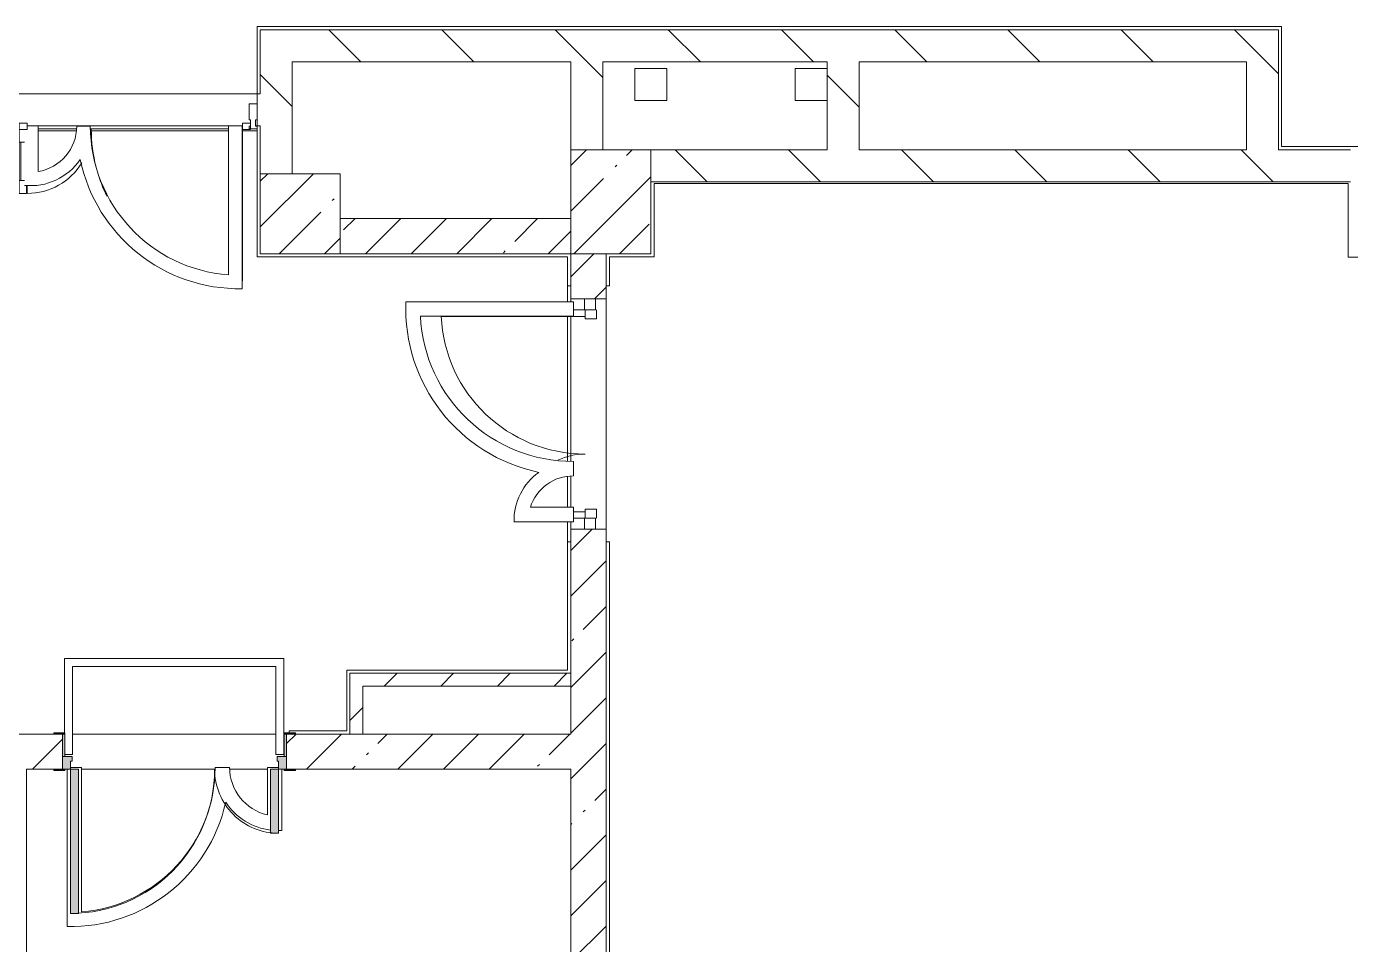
# Model space of a CAD drawing. Header units: millimetres. Extents: x 957 to 217451, y -8553 to 29000.
# Drawn here: x 162521 to 170791, y 6585 to 12320 of the extents above; entities that cross this region are included whole.
import ezdxf

# ---------------------------------------------------------------- set-up
doc = ezdxf.new("R2010")
doc.units = ezdxf.units.MM
for name, color, linetype, lineweight, true_color in [('A-DETL-GENF-5', 7, 'Continuous', 5, 0xaaaaaa), ('A-DOOR-3', 7, 'Continuous', 5, 0xaaaaaa), ('A-DOOR-4', 7, 'Continuous', 5, 0xe2e2e2), ('A-DOOR-FRAM-3', 7, 'Continuous', 5, 0xe2e2e2), ('A-DOOR-FRAM-4', 7, 'Continuous', 5, 0xaaaaaa), ('A-FLOR-2', 7, 'Continuous', 5, 0xaaaaaa)]:
    doc.layers.add(name, color=color, linetype=linetype, lineweight=lineweight, true_color=true_color)
for name, color, linetype, lineweight in [('A-GLAZ-CWMG-2', 7, 'Continuous', 5), ('A-WALL', 7, 'Continuous', 9), ('I-WALL-2', 7, 'Continuous', 5), ('S-COLS-2', 7, 'Continuous', 5), ('S-STRS-2', 7, 'Continuous', 5)]:
    doc.layers.add(name, color=color, linetype=linetype, lineweight=lineweight)
pattern_1 = [(45, (90440.88, 0), (-285.1231, 285.1231), []), (45, (90726, 0), (-285.1231, 285.1231), [504.031, -100.806, 16.764, -84.042])]
pattern_2 = [(135, (90440.9, 0), (-353.5534, -353.5534), [])]
pattern_3 = [(45, (90440.88, 0), (-176.7767, 176.7767), [])]

# ---------------------------------------------------------------- blocks, each defined once
blk = doc.blocks.new('BSC_Колонна _Прямоугольная - 650х500-23287315-3_2_1_птичка')
at = {"layer": 'S-COLS-2'}
h = blk.add_hatch(dxfattribs=at)
h.set_pattern_fill('FP_76', color=256, style=0, pattern_type=2)
h.set_pattern_definition([(135, (11225, -75730), (-285.1231, -285.1231), []), (135, (11225, -75444.88), (-285.1231, -285.1231), [504.031, -100.806, 16.764, -84.042])])
h.paths.add_polyline_path([(325, 109.2), (325, 250), (-325, 250), (-325, -250), (325, -250), (325, -9)])
for p, q in [((325, 250), (-325, 250)), ((-325, 250), (-325, -250)), ((325, -250), (325, 250)), ((-325, -250), (325, -250))]:
    blk.add_line(p, q, dxfattribs=at)
blk = doc.blocks.new('BSC_Колонна _Прямоугольная - 500х500-V199-3_2_1_птичка')
at = {"layer": 'S-COLS-2'}
h = blk.add_hatch(dxfattribs=at)
h.set_pattern_fill('FP_77', color=256, style=0, pattern_type=2)
h.set_pattern_definition([(45, (-73790, -11150), (-285.1231, 285.1231), []), (45, (-73504.88, -11150), (-285.1231, 285.1231), [504.031, -100.806, 16.764, -84.042])])
h.paths.add_polyline_path([(250, -250), (250, 250), (-250, 250), (-250, -250), (-141.4, -250)])
for p, q in [((250, 250), (-250, 250)), ((-250, 250), (-250, -250)), ((250, -250), (250, 250)), ((-250, -250), (250, -250))]:
    blk.add_line(p, q, dxfattribs=at)
blk = doc.blocks.new('110_Дверь_СКБ_2Ст - Д-1 Лестничная клетка EIS60-24319353-3_2_1_птичка')
at = {"layer": 'A-DOOR-4'}
for points in [[(612.5, 1010), (612.5, 110), (662.5, 110), (662.5, 1010)], [(-587.5, 510), (-637.5, 510), (-637.5, 110), (-587.5, 110), (-587.5, 492.5)], [(697.5, 30), (700.6, -110), (712.5, -106.2), (712.5, 30), (700.6, 30)]]:
    blk.add_hatch(color=256, dxfattribs=at).paths.add_polyline_path(points)
h = blk.add_hatch(color=256, dxfattribs=at)
h.paths.add_polyline_path([(-653.5, 110), (-687.5, 107.7), (-687.5, 30), (-627.5, 30), (-631.1, 60), (-637.5, 60), (-637.5, 110)])
h.paths.add_polyline_path([(712.5, 110), (662.5, 110), (662.5, 60), (652.5, 60), (652.5, 30), (712.5, 30), (712.5, 98.1)])
at = {"layer": 'A-DOOR-FRAM-3'}
for points in [[(-672.5, 118), (-742.5, 118), (-742.5, 110), (-672.5, 110)], [(697.5, 118), (697.5, 110), (767.5, 110), (767.5, 118), (712.5, 118)], [(-672.5, 30), (-687.5, 30), (-683.6, -110), (-672.5, -110), (-672.5, 18.1)], [(-687.5, -110), (-742.5, -110), (-742.5, -118), (-672.5, -118), (-672.5, -110), (-683.6, -110)], [(737.5, -110), (697.5, -110.6), (701.5, -118), (767.5, -118), (767.5, -110)]]:
    blk.add_hatch(color=256, dxfattribs=at).paths.add_polyline_path(points)
at = {"layer": 'A-DOOR-3'}
for p, q in [((662.5, 1010), (612.5, 1010)), ((612.5, 1010), (612.5, 110)), ((662.5, 110), (662.5, 1010)), ((-637.5, 510), (-637.5, 110)), ((-587.5, 510), (-637.5, 510)), ((-587.5, 110), (-587.5, 510)), ((-637.5, 110), (-587.5, 110)), ((612.5, 110), (662.5, 110))]:
    blk.add_line(p, q, dxfattribs=at)
for centre, radius, start, end in [((662.5, 110), 900, 90, 180), ((-637.5, 110), 400, 360, 90)]:
    blk.add_arc(centre, radius, start, end, dxfattribs=at)
at = {"layer": 'A-DOOR-FRAM-4'}
for p, q in [((-672.5, 118), (-742.5, 118)), ((-742.5, 118), (-742.5, 110)), ((-742.5, 110), (-672.5, 110)), ((-637.5, 110), (-687.5, 110)), ((-687.5, 110), (-687.5, 30)), ((-672.5, 110), (-672.5, 118)), ((-637.5, 60), (-637.5, 110)), ((662.5, 110), (662.5, 60)), ((712.5, 110), (662.5, 110)), ((767.5, 118), (697.5, 118)), ((697.5, 118), (697.5, 110)), ((697.5, 110), (767.5, 110)), ((712.5, 30), (712.5, 110)), ((767.5, 110), (767.5, 118)), ((-687.5, 30), (-627.5, 30)), ((-672.5, 30), (-687.5, 30)), ((-687.5, 30), (-687.5, -110)), ((-672.5, -110), (-672.5, 30)), ((-627.5, 60), (-637.5, 60)), ((-627.5, 30), (-627.5, 60)), ((662.5, 60), (652.5, 60)), ((652.5, 60), (652.5, 30)), ((652.5, 30), (712.5, 30)), ((712.5, 30), (697.5, 30)), ((697.5, 30), (697.5, -110)), ((712.5, -110), (712.5, 30)), ((-672.5, -110), (-742.5, -110)), ((-742.5, -110), (-742.5, -118)), ((-742.5, -118), (-672.5, -118)), ((-687.5, -110), (-672.5, -110)), ((-672.5, -118), (-672.5, -110)), ((697.5, -110), (712.5, -110)), ((767.5, -110), (697.5, -110)), ((697.5, -110), (697.5, -118)), ((697.5, -118), (767.5, -118)), ((767.5, -118), (767.5, -110))]:
    blk.add_line(p, q, dxfattribs=at)
blk = doc.blocks.new('Прямоугольный импост - 50 x 70 мм-32306832-3_2_1_птичка')
at = {"layer": 'A-GLAZ-CWMG-2'}
for p, q in [((-70, 35), (0, 35)), ((-70, -35), (-70, 35)), ((0, 35), (0, -35)), ((0, -35), (-70, -35))]:
    blk.add_line(p, q, dxfattribs=at)
blk = doc.blocks.new('Дверь_Витражная_остекление_ - ДВН_ДАО_Главный вход_1200 в свету Д-22 _п_-32306833-3_2_1_птичка')
at = {"layer": 'A-DETL-GENF-5'}
for p, q in [((-650, 40), (-595, 40)), ((-595, 40), (-595, -30)), ((650, 40), (595, 40)), ((595, 40), (595, -30)), ((-610, -30), (-650, -30)), ((-595, -30), (-650, -30)), ((-650, -35), (-650, -103)), ((-610, -930), (-610, -30)), ((595, -30), (650, -30)), ((610, -30), (610, -103)), ((650, -30), (610, -30)), ((650, -103), (650, -35))]:
    blk.add_line(p, q, dxfattribs=at)
at = {"layer": 'A-DOOR-3'}
for p, q in [((-650, -103), (-650, -35)), ((650, -103), (650, -35))]:
    blk.add_line(p, q, dxfattribs=at)
for centre, radius, start, end in [((-650, -30), 900, 272.47677, 0), ((650, -30), 400, 180, 205.34539)]:
    blk.add_arc(centre, radius, start, end, dxfattribs=at)
blk = doc.blocks.new('Прямоугольный импост - 50 x 70 мм-32306835-3_2_1_птичка')
at = {"layer": 'A-GLAZ-CWMG-2'}
for p, q in [((0, 35), (-70, 35)), ((-70, 35), (-70, -35)), ((0, -35), (0, 35)), ((-70, -35), (0, -35))]:
    blk.add_line(p, q, dxfattribs=at)
blk = doc.blocks.new('Дверь_Витражная_остекление_ - В-18-32468702-3_2_1_птичка')
at = {"layer": 'A-DETL-GENF-5'}
for p, q in [((-672.5, 965), (-672.5, 20)), ((-672.5, 965), (-672.5, 20)), ((722.5, 420), (677.5, 420)), ((677.5, 420), (677.5, 369.7)), ((722.5, 420), (677.5, 420)), ((677.5, 420), (677.5, 369.7)), ((722.5, 420), (722.5, 20)), ((722.5, 20), (722.5, 420)), ((722.5, 340), (689.5, 340)), ((712.5, 340), (712.5, 100)), ((722.5, 100), (689.5, 100))]:
    blk.add_line(p, q, dxfattribs=at)
at = {"layer": 'A-DOOR-3'}
for p, q in [((-672.5, 965), (-672.5, 20)), ((672.5, 420), (672.5, 369.8)), ((-672.5, 20), (-722.5, 20)), ((-722.5, 20), (-722.5, -20)), ((-672.5, -20), (-672.5, 20)), ((722.5, 20), (672.5, 20)), ((672.5, 20), (672.5, -20)), ((722.5, -20), (722.5, 20)), ((-722.5, -20), (-672.5, -20)), ((672.5, -20), (722.5, -20))]:
    blk.add_line(p, q, dxfattribs=at)
for centre, radius, start, end in [((-672.5, 20), 945, 15.85424, 26.17307), ((672.5, 20), 400, 90, 148.53811), ((-672.5, 20), 945, 360, 14.43128), ((672.5, 20), 400, 177.03782, 180)]:
    blk.add_arc(centre, radius, start, end, dxfattribs=at)
blk = doc.blocks.new('Прямоугольный импост - Импост структурный с накладкой - 160мм Темный-33326242-3_2_1_птичка')
at = {"layer": 'A-GLAZ-CWMG-2'}
for p, q in [((0, 140), (-50, 140)), ((-50, 140), (-50, 40)), ((0, 40), (0, 140)), ((-50, 40), (-40, 40)), ((-40, 0), (-50, 0)), ((-50, 0), (-50, -17)), ((-40, 40), (-40, 0)), ((-10, 0), (-10, 40)), ((-10, 40), (0, 40)), ((0, 0), (-10, 0)), ((0, -17), (0, 0)), ((-50, -17), (0, -17))]:
    blk.add_line(p, q, dxfattribs=at)

msp = doc.modelspace()

# ---------------------------------------------------------------- hatches: boundary and pattern name
at = {"layer": 'I-WALL-2'}
h = msp.add_hatch(dxfattribs=at)
h.set_pattern_fill('FP_61', color=256, style=0, pattern_type=2)
h.set_pattern_definition(pattern_2)
h.paths.add_polyline_path([(166886.1, 12100), (170140.9, 12100), (170140.9, 12300), (163980.9, 12300), (163980.9, 12100), (166497, 12100)])
h = msp.add_hatch(dxfattribs=at)
h.set_pattern_fill('FP_61', color=256, style=0, pattern_type=2)
h.set_pattern_definition(pattern_2)
h.paths.add_polyline_path([(170140.9, 11550), (170340.9, 11550), (170340.9, 12300), (170140.9, 12300), (170140.9, 11550.1)])
h = msp.add_hatch(dxfattribs=at)
h.set_pattern_fill('FP_61', color=256, style=0, pattern_type=2)
h.set_pattern_definition(pattern_2)
h.paths.add_polyline_path([(164180.9, 11400), (164180.9, 12100), (163980.9, 12100), (163980.9, 11400), (164089.4, 11400)])
h = msp.add_hatch(dxfattribs=at)
h.set_pattern_fill('FP_61', color=256, style=0, pattern_type=2)
h.set_pattern_definition(pattern_2)
h.paths.add_polyline_path([(165953.9, 11550), (166120.9, 11550), (166120.9, 12100), (165920.9, 12100), (165920.9, 11550)])
h = msp.add_hatch(dxfattribs=at)
h.set_pattern_fill('FP_61', color=256, style=0, pattern_type=2)
h.set_pattern_definition(pattern_2)
h.paths.add_polyline_path([(167721.4, 11550), (167721.4, 12100), (167521.4, 12100), (167521.4, 11550)])
h = msp.add_hatch(dxfattribs=at)
h.set_pattern_fill('FP_61', color=256, style=0, pattern_type=2)
h.set_pattern_definition(pattern_2)
h.paths.add_polyline_path([(160730.9, 11700), (160750.9, 11700), (160750.9, 11900), (160674.9, 11900), (160674.9, 11700)])
h.paths.add_polyline_path([(159110.9, 11700), (159194.9, 11700), (159194.9, 11900), (159090.9, 11900), (159090.9, 11700)])
h.paths.add_polyline_path([(161250.9, 11700), (161270.9, 11700), (161270.9, 11900), (161250.9, 11900), (161250.9, 11737)])
h.paths.add_polyline_path([(163980.9, 11700), (163980.9, 11900), (163960.9, 11900), (163960.9, 11700)])
h = msp.add_hatch(dxfattribs=at)
h.set_pattern_fill('FP_61', color=256, style=0, pattern_type=2)
h.set_pattern_definition(pattern_2)
h.paths.add_polyline_path([(170359.9, 11350), (170790.9, 11350), (170790.9, 11550), (166420.9, 11550), (166420.9, 11350), (169682.7, 11350)])
h = msp.add_hatch(dxfattribs=at)
h.set_pattern_fill('FP_57', color=256, style=0, pattern_type=2)
h.set_pattern_definition(pattern_1)
h.paths.add_polyline_path([(165450.7, 10900), (165920.9, 10900), (165920.9, 11120), (164480.9, 11120), (164480.9, 10900), (164520.9, 10900)])
h = msp.add_hatch(dxfattribs=at)
h.set_pattern_fill('FP_57', color=256, style=0, pattern_type=2)
h.set_pattern_definition(pattern_1)
h.paths.add_polyline_path([(165920.9, 7900), (166140.9, 7900), (166140.9, 9179), (165920.9, 9179), (165920.9, 8200)])
h.paths.add_polyline_path([(165937.9, 10619), (166140.9, 10619), (166140.9, 10900), (165920.9, 10900), (165920.9, 10619)])
h = msp.add_hatch(dxfattribs=at)
h.set_pattern_fill('FP_62', color=256, style=0, pattern_type=2)
h.set_pattern_definition(pattern_3)
h.paths.add_polyline_path([(164540.9, 7900), (164620.9, 7900), (164620.9, 8280), (164540.9, 8280), (164540.9, 7913.5)])
h = msp.add_hatch(dxfattribs=at)
h.set_pattern_fill('FP_62', color=256, style=0, pattern_type=2)
h.set_pattern_definition(pattern_3)
h.paths.add_polyline_path([(165920.9, 8200), (165920.9, 8280), (164620.9, 8280), (164620.9, 8200), (165900.9, 8200)])
h = msp.add_hatch(dxfattribs=at)
h.set_pattern_fill('FP_57', color=256, style=0, pattern_type=2)
h.set_pattern_definition(pattern_1)
h.paths.add_polyline_path([(162690.9, 7680), (162745.9, 7680), (162745.9, 7900), (162300.9, 7900), (162300.9, 7680), (162520.9, 7680)])
h.paths.add_polyline_path([(164145.9, 7680), (165920.9, 7680), (165920.9, 7900), (164145.9, 7900), (164145.9, 7682.3)])
h = msp.add_hatch(dxfattribs=at)
h.set_pattern_fill('FP_57', color=256, style=0, pattern_type=2)
h.set_pattern_definition(pattern_1)
h.paths.add_polyline_path([(165953.9, 120), (166140.9, 120), (166140.9, 350), (165920.9, 350), (165920.9, 120)])
h.paths.add_polyline_path([(166140.9, 1150), (166140.9, 3550), (165920.9, 3550), (165920.9, 1150), (165953.9, 1150)])
h.paths.add_polyline_path([(166140.9, 4050), (166140.9, 7900), (165920.9, 7900), (165920.9, 4050), (166104, 4050)])

# ---------------------------------------------------------------- linework, layer by layer
at = {"layer": 'A-FLOR-2'}
for p, q in [((163960.9, 11900), (163960.9, 12320)), ((163960.9, 12320), (170359.9, 12320)), ((170359.9, 12320), (170359.9, 11570)), ((166321.4, 12057), (166521.4, 12057)), ((166321.4, 11857), (166321.4, 12057)), ((166521.4, 12057), (166521.4, 11857)), ((167321.4, 12057), (167521.4, 12057)), ((167321.4, 11857), (167321.4, 12057)), ((166521.4, 11857), (166321.4, 11857)), ((167521.4, 11857), (167321.4, 11857)), ((162593.6, 11700), (162525.9, 11700)), ((162593.6, 11413.8), (162593.6, 11700)), ((162833.1, 11680), (162593.6, 11680)), ((162593.6, 11669), (162832, 11669)), ((162919.5, 11697.2), (162834.8, 11697.2)), ((163783.2, 11680), (162920.5, 11680)), ((162921.2, 11669), (163783.2, 11669)), ((163867.9, 11700), (163783.2, 11700)), ((163783.2, 11700), (163783.2, 10768.9)), ((163867.9, 10681.9), (163867.9, 11700)), ((163867.9, 11669), (163960.9, 11669)), ((163960.9, 10880), (163960.9, 11680)), ((163960.9, 11669), (163960.9, 11680)), ((170359.9, 11570), (173991.3, 11570)), ((170776.9, 11340), (166441.9, 11340)), ((166441.9, 11340), (166441.9, 10880)), ((170776.9, 10879), (170776.9, 11340)), ((165900.9, 10880), (163960.9, 10880)), ((165900.9, 10880), (165900.9, 10600.7)), ((166441.9, 10880), (166161.9, 10880)), ((166161.9, 10880), (166161.9, 10700)), ((174900.9, 10879), (170776.9, 10879)), ((165920.9, 10700), (165900.9, 10700)), ((166161.9, 10700), (166140.9, 10700)), ((165937.9, 10600.7), (164890.8, 10600.7)), ((165937.9, 10510.7), (165937.9, 10600.7)), ((164981, 10510.7), (165937.9, 10510.7)), ((165900.9, 9604.5), (165900.9, 10510.7)), ((165937.9, 9512.6), (165937.9, 9602.6)), ((165900.9, 9316.6), (165900.9, 9509.1)), ((165937.9, 9316.6), (165668.5, 9316.6)), ((165937.9, 9226.6), (165937.9, 9316.6)), ((165565.9, 9226.6), (165937.9, 9226.6)), ((165900.9, 9226.6), (165900.9, 8300)), ((165900.9, 9100), (165920.9, 9100)), ((166140.9, 9100), (166161.9, 9100)), ((166161.9, 9100), (166161.9, 4070)), ((164127.8, 8371.9), (162757.8, 8371.9)), ((162757.8, 8371.9), (162757.8, 7908)), ((164127.8, 7771.9), (164127.8, 8371.9)), ((162807.8, 7771.9), (162807.8, 8321.9)), ((162807.8, 8321.9), (164077.8, 8321.9)), ((164077.8, 8321.9), (164077.8, 7771.9)), ((164520.9, 7920), (164520.9, 8300)), ((164520.9, 8300), (165900.9, 8300)), ((164160.9, 7908), (164160.9, 7920)), ((164160.9, 7920), (164520.9, 7920)), ((162760.9, 7771.9), (162807.8, 7771.9)), ((162864.4, 7691.9), (162795.9, 7691.9)), ((162864.4, 6789.7), (162864.4, 7691.9)), ((163789.4, 7691.9), (163699.4, 7691.9)), ((164095.9, 7691.9), (164025.5, 7691.9)), ((164025.5, 7691.9), (164025.5, 7394.8)), ((164077.8, 7771.9), (164127.8, 7771.9)), ((162774.4, 7680), (162774.4, 6697.1)), ((162864.4, 7680), (163698.7, 7680)), ((163790.5, 7680), (164025.5, 7680)), ((164115.5, 7297.5), (164115.5, 7680))]:
    msp.add_line(p, q, dxfattribs=at)
for centre, radius, start, end in [((162547.8, 11697.2), 287, 279.17366, 0), ((163850.3, 11697.2), 930.7, 180, 265.86869), ((162547.8, 11697.2), 371.7, 263.98747, 326.07537), ((163850.3, 11697.2), 1015.4, 191.7891, 270.99569), ((165934.9, 10557.6), 1045, 177.63591, 258.21594), ((165934.9, 10557.6), 955, 182.81459, 270.17999), ((165934.9, 9233.6), 369, 125.33508, 181.08444), ((165934.9, 9233.6), 279, 89.3839, 162.68951), ((162794.4, 7691.9), 905, 274.43687, 360), ((164094.4, 7691.9), 305, 180, 256.9573), ((162794.4, 7691.9), 995, 268.8489, 347.32946), ((164094.4, 7691.9), 395, 213.54048, 262.94436), ((164094.4, 7691.9), 395, 270.21425, 273.07201)]:
    msp.add_arc(centre, radius, start, end, dxfattribs=at)
at = {"layer": 'A-WALL'}
for p, q in [((165920.9, 8200), (165920.9, 8280)), ((164540.9, 7900), (164620.9, 7900))]:
    msp.add_line(p, q, dxfattribs=at)
at = {"layer": 'I-WALL-2'}
for p, q in [((170340.9, 12300), (163980.9, 12300)), ((163980.9, 12300), (163980.9, 11900)), ((170340.9, 11550), (170340.9, 12300)), ((164180.9, 12100), (165920.9, 12100)), ((164180.9, 11400), (164180.9, 12100)), ((165920.9, 12100), (165920.9, 11550)), ((166120.9, 11550), (166120.9, 12100)), ((166120.9, 12100), (167521.4, 12100)), ((167521.4, 12100), (167521.4, 11550)), ((167721.4, 12100), (170140.9, 12100)), ((167721.4, 11550), (167721.4, 12100)), ((170140.9, 12100), (170140.9, 11550)), ((161250.9, 11900), (163980.9, 11900)), ((163960.9, 11900), (163960.9, 11700)), ((163783.2, 11700), (162593.6, 11700)), ((163950.9, 11700), (163980.9, 11700)), ((163980.9, 11700), (163980.9, 11400)), ((167521.4, 11550), (166420.9, 11550)), ((170140.9, 11550), (167721.4, 11550)), ((170790.9, 11550), (170340.9, 11550)), ((166420.9, 11350), (170790.9, 11350)), ((165920.9, 11120), (164480.9, 11120)), ((164480.9, 10900), (165920.9, 10900)), ((165920.9, 10900), (165920.9, 10600.7)), ((166140.9, 10900), (166140.9, 7900)), ((165920.9, 10619), (166140.9, 10619)), ((165920.9, 9603.5), (165920.9, 10510.7)), ((165920.9, 9316.6), (165920.9, 9511)), ((165920.9, 9226.6), (165920.9, 8280)), ((166140.9, 9179), (165920.9, 9179)), ((164540.9, 8280), (164540.9, 7900)), ((165920.9, 8280), (164540.9, 8280)), ((164620.9, 7900), (164620.9, 8200)), ((164620.9, 8200), (165920.9, 8200)), ((165920.9, 8200), (165920.9, 7900)), ((162690.9, 7900), (162300.9, 7900)), ((162807.8, 7900), (164077.8, 7900)), ((164540.9, 7900), (164200.9, 7900)), ((165920.9, 7900), (164620.9, 7900)), ((166140.9, 4050), (166140.9, 7900)), ((162520.9, 120), (162520.9, 7680)), ((162520.9, 7680), (162690.9, 7680)), ((163698.7, 7680), (162864.4, 7680)), ((164025.5, 7680), (163790.5, 7680)), ((164200.9, 7680), (165920.9, 7680)), ((165920.9, 7680), (165920.9, 4050))]:
    msp.add_line(p, q, dxfattribs=at)
at = {"layer": 'S-STRS-2'}
for p, q in [((163698.7, 7680), (162864.4, 7680)), ((164025.5, 7680), (163790.5, 7680))]:
    msp.add_line(p, q, dxfattribs=at)

# ---------------------------------------------------------------- block references
at = {"layer": 'A-DOOR-3'}
for name, p, rotation in [('Дверь_Витражная_остекление_ - В-18-32468702-3_2_1_птичка', (163198.4, 11697), 180), ('Дверь_Витражная_остекление_ - ДВН_ДАО_Главный вход_1200 в свету Д-22 _п_-32306833-3_2_1_птичка', (166040.9, 9899), 269.9999999999994), ('110_Дверь_СКБ_2Ст - Д-1 Лестничная клетка EIS60-24319353-3_2_1_птичка', (163458.4, 7790), 180)]:
    msp.add_blockref(name, p, dxfattribs=dict(at, rotation=rotation))
at = {"layer": 'A-GLAZ-CWMG-2'}
msp.add_blockref('Прямоугольный импост - Импост структурный с накладкой - 160мм Темный-33326242-3_2_1_птичка', (163960.9, 11697), dxfattribs=at)
at = {"layer": 'A-GLAZ-CWMG-2', "rotation": 89.99999999999942}
msp.add_blockref('Прямоугольный импост - 50 x 70 мм-32306835-3_2_1_птичка', (166040.9, 10619), dxfattribs=at)
at = {"layer": 'A-GLAZ-CWMG-2', "extrusion": (0, 0, -1), "rotation": 270.0000000000006}
msp.add_blockref('Прямоугольный импост - 50 x 70 мм-32306832-3_2_1_птичка', (-166040.9, 9179), dxfattribs=at)
at = {"layer": 'S-COLS-2', "rotation": 270.0000000000007}
msp.add_blockref('BSC_Колонна _Прямоугольная - 650х500-23287315-3_2_1_птичка', (166170.9, 11225), dxfattribs=at)
at = {"layer": 'S-COLS-2'}
msp.add_blockref('BSC_Колонна _Прямоугольная - 500х500-V199-3_2_1_птичка', (164230.9, 11150), dxfattribs=at)

doc.saveas('drawing.dxf')
